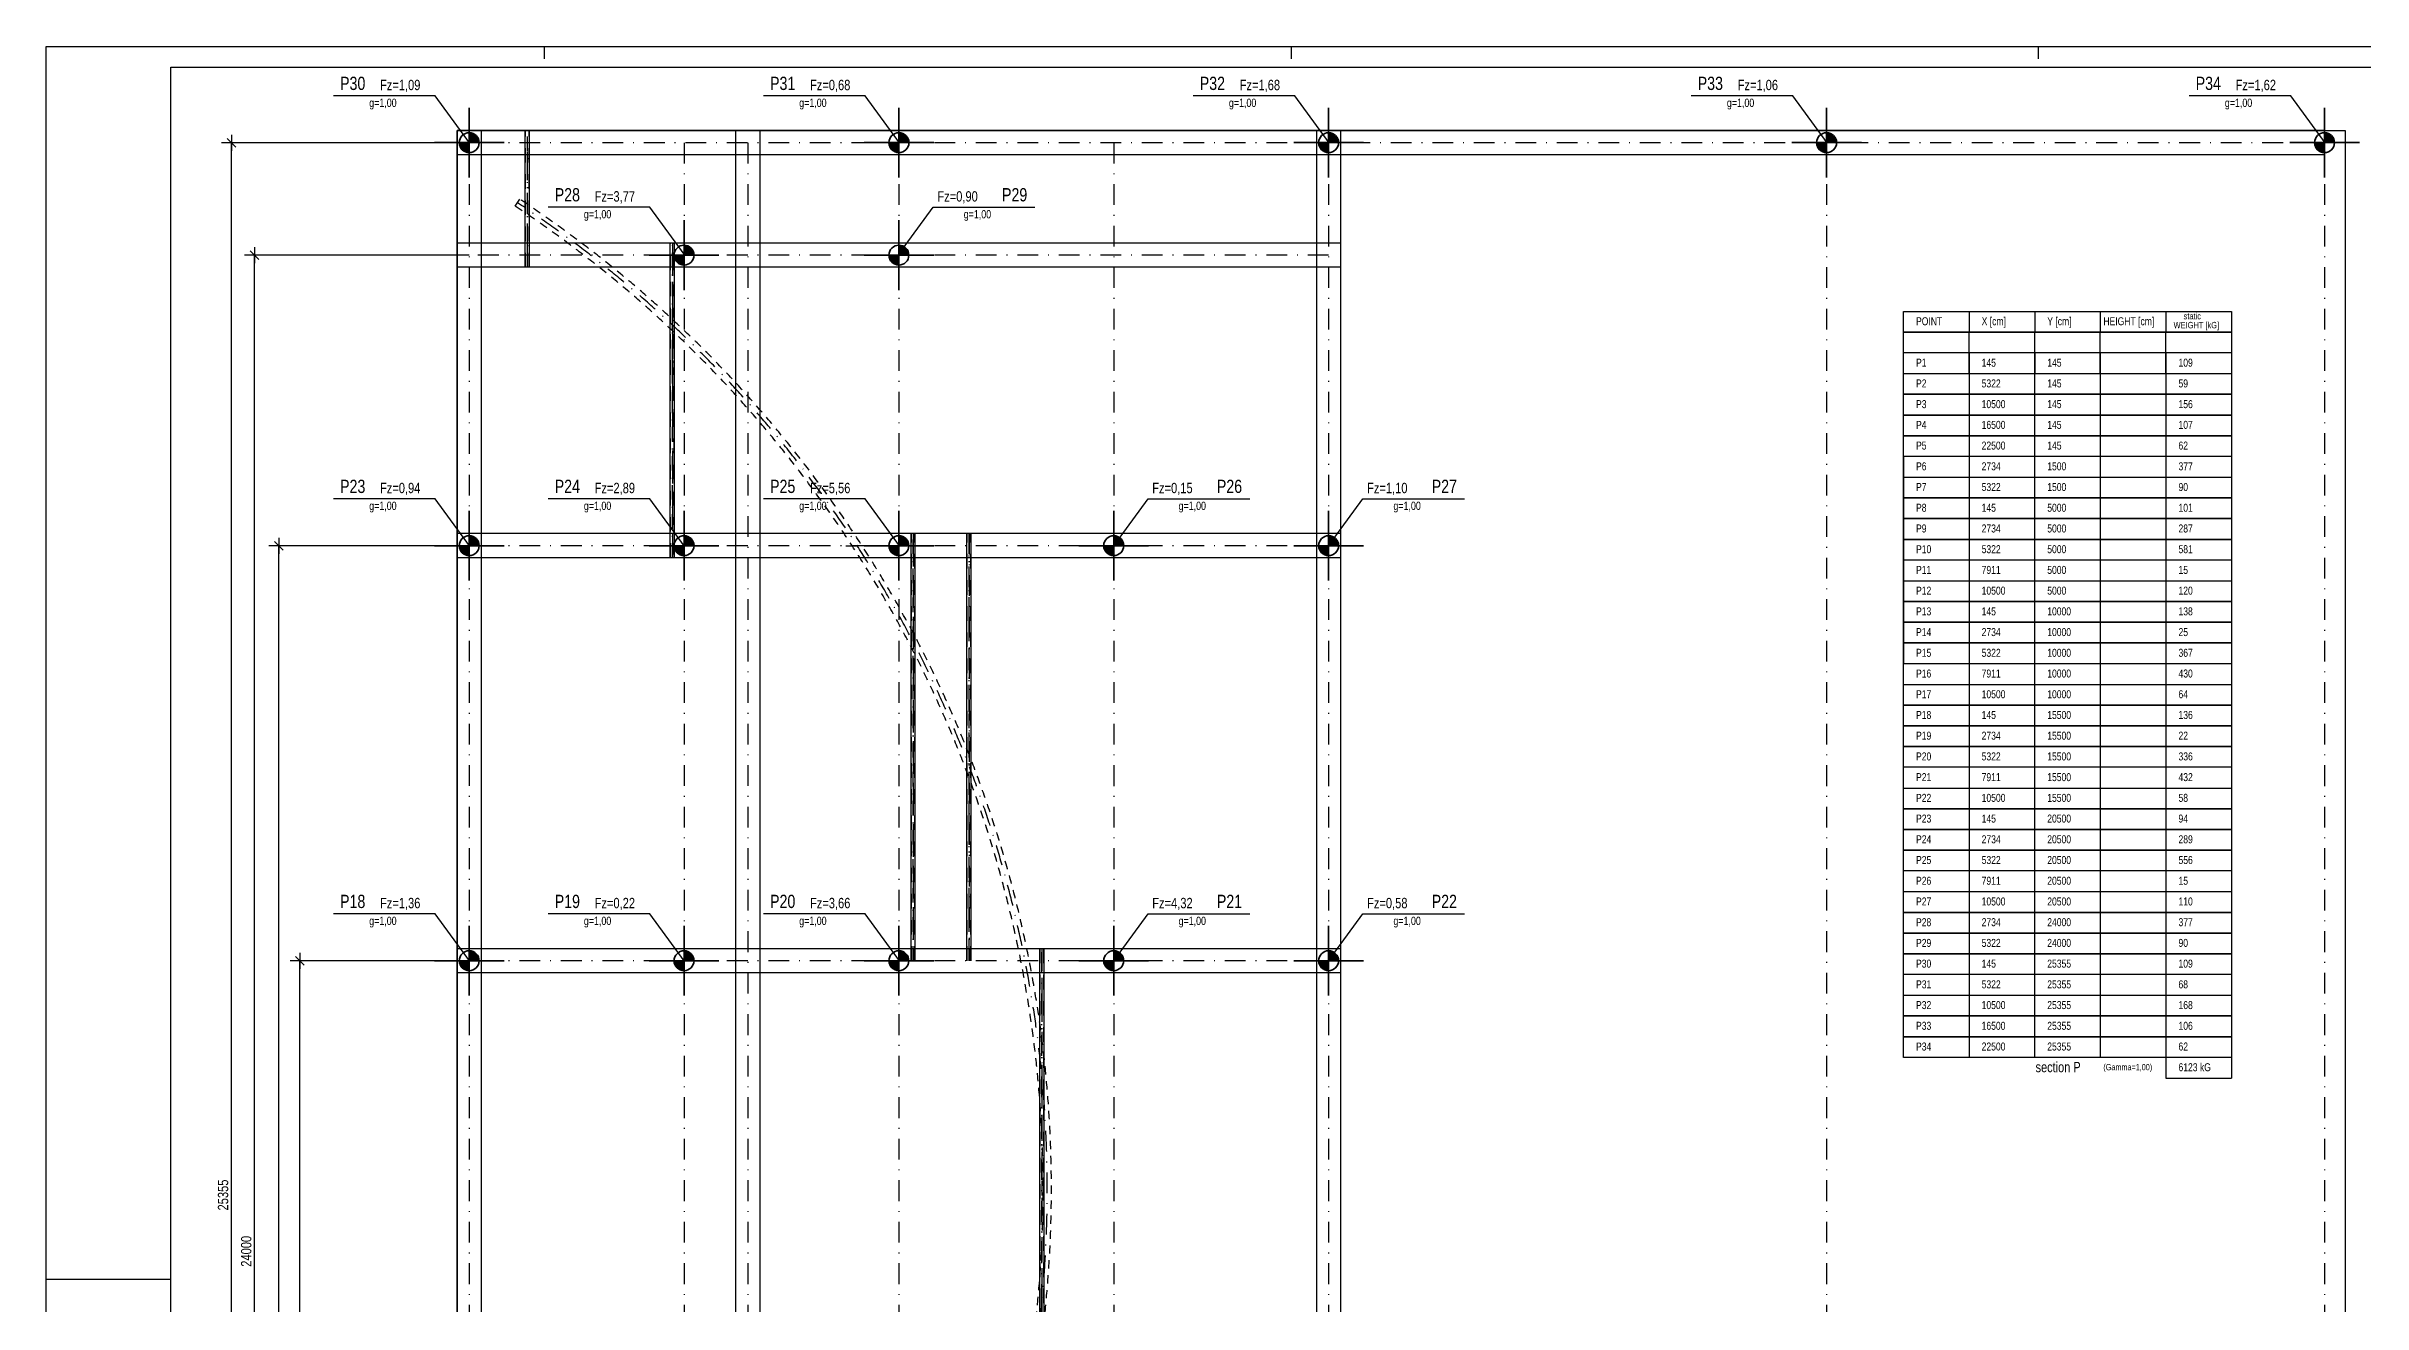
# Model space of a CAD drawing. Header units: millimetres. Extents: x -12741 to 29259, y -34211 to -4511.
# Drawn here: x -12741 to 15169, y -19658 to -4511 of the extents above; entities that cross this region are included whole.
import ezdxf

# ---------------------------------------------------------------- set-up
doc = ezdxf.new("R2010")
doc.units = ezdxf.units.MM
doc.header["$LTSCALE"] = 500
for name, pattern in [('DO', [1, 0.5, -0.24, 0.02, -0.24]), ('DP', [0.63, 0.35, -0.28]), ('MO', [0.7, 0.35, -0.17, 0.01, -0.17]), ('MP', [0.36, 0.2, -0.16])]:
    doc.linetypes.add(name, pattern=pattern)
for name, color, linetype in [('BS_lpd', 1, 'DP'), ('BS_lpm', 1, 'MP'), ('BS_ODN', 1, 'Continuous'), ('BS_osd', 1, 'DO'), ('BS_osm', 1, 'MO'), ('BS_pdz', 2, 'Continuous'), ('BS_prg', 3, 'Continuous'), ('BS_ram', 2, 'Continuous'), ('BS_txc', 1, 'Continuous'), ('BS_TXG', 3, 'Continuous'), ('BS_txs', 2, 'Continuous'), ('BS_wic', 1, 'Continuous'), ('BS_wig', 3, 'Continuous'), ('BS_wis', 2, 'Continuous')]:
    doc.layers.add(name, color=color, linetype=linetype)
doc.layers.add('LAYOUT IN LINE', color=7, linetype='Continuous', lineweight=35)
doc.styles.add('BIKTC', font='bikromsw.shx', dxfattribs={"width": 0.85})
doc.styles.add('BIKTG', font='bikromsw.shx', dxfattribs={"width": 0.85})
doc.styles.add('BIKTS', font='bikromsw.shx', dxfattribs={"width": 0.85})
doc.styles.add('BIKWYM', font='bikromsw.shx', dxfattribs={"width": 0.8})
doc.dimstyles.new('BS_KR_50_mm', dxfattribs={"dimscale": 5, "dimtxt": 25, "dimasz": 1.666667, "dimexe": 24, "dimexo": 0, "dimgap": 7.5, "dimtad": 1, "dimdec": 1, "dimrnd": 0.5, "dimzin": 9, "dimdsep": 46, "dimtxsty": 'BIKWYM', "dimblk": 'WYM-KR', "dimcen": 0, "dimdle": 20, "dimclrd": 256, "dimclre": 256, "dimclrt": 7, "dimadec": 0, "dimazin": 0, "dimtfac": 0.033333, "dimtdec": 1, "dimtmove": 0, "dimatfit": 3, "dimldrblk": 'WYM-KR', "dimfxl": 0, "dimtvp": 0.8, "dimtolj": 1, "dimarcsym": 0})
doc.dimstyles.new('BS_ST_50_cm', dxfattribs={"dimscale": 0.5, "dimtxt": 25, "dimasz": 1.666667, "dimexe": 24, "dimexo": 0, "dimgap": 0, "dimtad": 0, "dimdec": 1, "dimrnd": 0.5, "dimdsep": 46, "dimtxsty": 'BIKWYM', "dimblk": 'WYM-ST', "dimcen": 0, "dimdle": 20, "dimclrd": 256, "dimclre": 256, "dimclrt": 7, "dimadec": 0, "dimazin": 0, "dimtfac": 0.033333, "dimtdec": 1, "dimtix": 1, "dimtmove": 2, "dimatfit": 3, "dimldrblk": 'WYM-ST', "dimfxl": 0, "dimtvp": 0.8, "dimtolj": 1, "dimtzin": 0, "dimarcsym": 0})

# ---------------------------------------------------------------- blocks, each defined once
blk = doc.blocks.new('sdfsdfsfsdf')
at = {"layer": 'LAYOUT IN LINE'}
h = blk.add_hatch(color=7, dxfattribs=at)
h.dxf.hatch_style = 1
h.paths.add_polyline_path([(8644, -8907), (8644, -8757, -0.414214), (8794, -8907)])
h.paths.add_polyline_path([(8494, -8907), (8644, -8907), (8644, -9057, -0.414214)])
at = {"layer": 'LAYOUT IN LINE', "color": 7}
for p, q in [((8644, -9432), (8644, -8382)), ((9169, -8907), (8119, -8907))]:
    blk.add_line(p, q, dxfattribs=at)
blk.add_circle((8644, -8907), 150, dxfattribs=at)
blk = doc.blocks.new('WYM-KR')
at = {"linetype": 'ByBlock'}
blk.add_line((11.52, 0), (-11.52, 0), dxfattribs=at)
at = {"color": 7, "linetype": 'ByBlock'}
blk.add_line((6.24, 6.24), (-6.24, -6.24), dxfattribs=at)
blk = doc.blocks.new('*D42')
at = {"layer": 'BS_wic', "lineweight": -2}
for p, q in [((-8066, -15527), (-9805, -15527)), ((-9685, -31018), (-9685, -15535)), ((-7791, -31027), (-9805, -31027))]:
    blk.add_line(p, q, dxfattribs=at)
at = {"layer": 'Defpoints', "color": 0}
for p in [(-9685, -15527), (-8066, -15527), (-7791, -31027)]:
    blk.add_point(p, dxfattribs=at)
at = {"layer": 'BS_wic', "lineweight": -2, "xscale": 8.333333333333334, "yscale": 8.333333333333334, "zscale": 8.333333333333334}
for p, rotation in [((-9685, -15527), 90), ((-9685, -31027), 270)]:
    blk.add_blockref('WYM-KR', p, dxfattribs=dict(at, rotation=rotation))
at = {"layer": 'BS_wic', "color": 7, "insert": (-9785, -23277), "char_height": 125, "attachment_point": 5, "rotation": 90, "style": 'BIKWYM'}
blk.add_mtext('\\A1;15500', dxfattribs=at)
blk = doc.blocks.new('*D43')
at = {"layer": 'BS_wic', "lineweight": -2}
for p, q in [((-8066, -10527), (-10060, -10527)), ((-9940, -31018), (-9940, -10535)), ((-7791, -31027), (-10060, -31027))]:
    blk.add_line(p, q, dxfattribs=at)
at = {"layer": 'Defpoints', "color": 0}
for p in [(-9940, -10527), (-8066, -10527), (-7791, -31027)]:
    blk.add_point(p, dxfattribs=at)
at = {"layer": 'BS_wic', "lineweight": -2, "xscale": 8.333333333333334, "yscale": 8.333333333333334, "zscale": 8.333333333333334}
for p, rotation in [((-9940, -10527), 90), ((-9940, -31027), 270)]:
    blk.add_blockref('WYM-KR', p, dxfattribs=dict(at, rotation=rotation))
at = {"layer": 'BS_wic', "color": 7, "insert": (-10040, -20777), "char_height": 125, "attachment_point": 5, "rotation": 90, "style": 'BIKWYM'}
blk.add_mtext('\\A1;20500', dxfattribs=at)
blk = doc.blocks.new('*D44')
at = {"layer": 'BS_wic', "lineweight": -2}
for p, q in [((-7646, -7027), (-10352, -7027)), ((-10232, -31018), (-10232, -7035)), ((-7791, -31027), (-10352, -31027))]:
    blk.add_line(p, q, dxfattribs=at)
at = {"layer": 'Defpoints', "color": 0}
for p in [(-10232, -7027), (-7646, -7027), (-7791, -31027)]:
    blk.add_point(p, dxfattribs=at)
at = {"layer": 'BS_wic', "lineweight": -2, "xscale": 8.333333333333334, "yscale": 8.333333333333334, "zscale": 8.333333333333334}
for p, rotation in [((-10232, -7027), 90), ((-10232, -31027), 270)]:
    blk.add_blockref('WYM-KR', p, dxfattribs=dict(at, rotation=rotation))
at = {"layer": 'BS_wic', "color": 7, "insert": (-10332, -19027), "char_height": 125, "attachment_point": 5, "rotation": 90, "style": 'BIKWYM'}
blk.add_mtext('\\A1;24000', dxfattribs=at)
blk = doc.blocks.new('*D45')
at = {"layer": 'BS_wic', "lineweight": -2}
for p, q in [((-8065, -5672), (-10631, -5672)), ((-10511, -31018), (-10511, -5680)), ((-7791, -31027), (-10631, -31027))]:
    blk.add_line(p, q, dxfattribs=at)
at = {"layer": 'Defpoints', "color": 0}
for p in [(-10511, -5672), (-8065, -5672), (-7791, -31027)]:
    blk.add_point(p, dxfattribs=at)
at = {"layer": 'BS_wic', "lineweight": -2, "xscale": 8.333333333333334, "yscale": 8.333333333333334, "zscale": 8.333333333333334}
for p, rotation in [((-10511, -5672), 90), ((-10511, -31027), 270)]:
    blk.add_blockref('WYM-KR', p, dxfattribs=dict(at, rotation=rotation))
at = {"layer": 'BS_wic', "color": 7, "insert": (-10611, -18349), "char_height": 125, "attachment_point": 5, "rotation": 90, "style": 'BIKWYM'}
blk.add_mtext('\\A1;25355', dxfattribs=at)
blk = doc.blocks.new('WYM-ST')
blk.add_hatch(color=256).paths.add_polyline_path([(-13, -3), (0, 0), (-13, 3)])
blk.add_lwpolyline([(0, 0), (-13, 3), (-13, -3), (0, 0)])

msp = doc.modelspace()

# ---------------------------------------------------------------- linework, layer by layer
at = {"layer": 'BS_lpd'}
for p, q in [((-6966.89, -7171.64), (-6966.89, -5526.69)), ((-6923.89, -7171.64), (-6923.89, -5526.69)), ((-5218.4, -10671.64), (-5218.4, -6881.64)), ((-5175.4, -10671.64), (-5175.4, -6881.64)), ((-2318.2, -15526.64), (-2318.2, -10381.64)), ((-2275.2, -15526.64), (-2275.2, -10381.64)), ((-1645.05, -15526.64), (-1645.05, -10381.64)), ((-1602.05, -15526.64), (-1602.05, -10381.64)), ((-768.94, -15381.73), (-768.94, -21171.73)), ((-725.94, -15381.73), (-725.94, -21171.73))]:
    msp.add_line(p, q, dxfattribs=at)
at = {"layer": 'BS_lpm', "color": 4}
msp.add_line((-7090.5, -6437.08), (-7035.29, -6353.7), dxfattribs=at)
for radius in [14300, 14200]:
    msp.add_arc((-14930.32, -18276.73), radius, 303.511203, 56.488797, dxfattribs=at)
at = {"layer": 'BS_osd'}
for p, q in [((14709.4, -5671.72), (-7645.59, -5671.56)), ((-7645.59, -5671.56), (-7645.59, -30881.73)), ((-5056.84, -5671.58), (-5056.84, -31026.73)), ((-4290.59, -5671.58), (-4290.59, -30881.73)), ((-2468.09, -5671.6), (-2468.09, -31026.73)), ((120.66, -5671.62), (120.66, -31026.73)), ((2709.41, -5671.63), (2709.41, -30881.73)), ((8709.41, -5671.63), (8709.41, -30881.73)), ((14709.41, -5671.63), (14709.41, -30881.73)), ((2709.41, -7026.72), (-7645.59, -7026.72)), ((2709.41, -10526.72), (-7645.59, -10526.72)), ((-3107.35, -10526.72), (-2961.85, -10526.72)), ((2709.41, -15526.73), (-7645.59, -15526.73))]:
    msp.add_line(p, q, dxfattribs=at)
at = {"layer": 'BS_osd', "color": 4}
for p, q in [((-6945.39, -7026.63), (-6945.39, -5671.63)), ((-6945.39, -7026.72), (-6945.39, -5671.72)), ((-5196.9, -6881.64), (-5196.9, -10671.64)), ((-5196.9, -7026.72), (-5196.9, -10526.72)), ((-5196.9, -8928.51), (-5196.9, -7573.51)), ((-2296.7, -10381.64), (-2296.7, -15526.64)), ((-2296.7, -10526.63), (-2296.7, -15526.64)), ((-2296.7, -10526.72), (-2296.7, -15526.73)), ((-1623.55, -15526.64), (-1623.55, -10381.64)), ((-1623.55, -10381.64), (-1623.55, -15526.64)), ((-1623.55, -15526.73), (-1623.55, -10526.72)), ((-747.44, -15381.73), (-747.44, -21171.73)), ((-747.44, -21171.73), (-747.44, -15381.73)), ((-747.44, -21171.73), (-747.44, -15526.73))]:
    msp.add_line(p, q, dxfattribs=at)
msp.add_arc((-14930.32, -18276.73), 14250, 303.511203, 56.488797, dxfattribs=at)
at = {"layer": 'BS_osm'}
for p, q in [((-6945.39, -7171.64), (-6945.39, -5526.69)), ((-5196.9, -10671.64), (-5196.9, -6881.64)), ((-2296.7, -15526.64), (-2296.7, -10381.64)), ((-1623.55, -15526.64), (-1623.55, -10381.64)), ((-747.44, -15381.73), (-747.44, -21171.73))]:
    msp.add_line(p, q, dxfattribs=at)
at = {"layer": 'BS_pdz', "color": 1}
for p, q in [((-6741.17, -4510.88), (-6741.17, -4660.88)), ((2258.83, -4510.88), (2258.83, -4660.88)), ((11258.83, -4510.88), (11258.83, -4660.88)), ((-12741.17, -19360.88), (-11241.17, -19360.88))]:
    msp.add_line(p, q, dxfattribs=at)
at = {"layer": 'BS_prg'}
for p, q in [((-6970.89, -7171.64), (-6970.89, -5526.69)), ((-6919.89, -7171.64), (-6919.89, -5526.69)), ((-5222.4, -10671.64), (-5222.4, -6881.64)), ((-5171.4, -10671.64), (-5171.4, -6881.64)), ((-2322.2, -15526.64), (-2322.2, -10381.64)), ((-2271.2, -15526.64), (-2271.2, -10381.64)), ((-1649.05, -15526.64), (-1649.05, -10381.64)), ((-1598.05, -15526.64), (-1598.05, -10381.64)), ((-772.94, -15381.73), (-772.94, -21171.73)), ((-721.94, -15381.73), (-721.94, -21171.73))]:
    msp.add_line(p, q, dxfattribs=at)
at = {"layer": 'BS_ram', "color": 1}
msp.add_lwpolyline([(-12741.17, -34210.88), (-12741.17, -4510.88), (29258.83, -4510.88), (29258.83, -34210.88)], close=True, dxfattribs=at)
at = {"layer": 'BS_ram'}
msp.add_lwpolyline([(-11241.17, -33960.88), (-11241.17, -4760.88), (29008.83, -4760.88), (29008.83, -33960.88)], close=True, dxfattribs=at)
at = {"layer": 'BS_TXG'}
msp.add_lwpolyline([(14959.41, -31026.68), (-7790.59, -31026.68), (-7790.59, -5526.68), (14959.41, -5526.68)], close=True, dxfattribs=at)
at = {"layer": 'BS_wic'}
for p, q in [((9635.9, -16691.44), (9635.9, -7704.59)), ((10426.53, -7704.59), (10426.53, -7954.22)), ((11217.16, -7704.59), (11217.16, -7954.22)), ((12007.79, -7704.59), (12007.79, -7954.22)), ((12798.41, -7704.59), (12798.41, -7954.22)), ((13589.04, -7704.59), (13589.04, -7954.22)), ((13589.04, -7704.59), (13589.04, -7954.22)), ((9635.9, -8453.49), (9635.9, -7954.22)), ((10426.53, -8453.49), (10426.53, -7954.22)), ((11217.16, -16691.44), (11217.16, -7954.22)), ((12007.79, -8453.49), (12007.79, -7954.22)), ((12798.41, -8453.49), (12798.41, -7954.22)), ((10426.53, -8203.86), (10426.53, -8453.49)), ((11217.16, -8203.86), (11217.16, -8453.49)), ((12007.79, -8203.86), (12007.79, -8453.49)), ((12798.41, -8203.86), (12798.41, -8453.49)), ((13589.04, -8203.86), (13589.04, -8453.49)), ((13589.04, -8203.86), (13589.04, -8453.49)), ((10426.53, -8453.49), (10426.53, -8703.13)), ((12007.79, -8453.49), (12007.79, -8703.13)), ((12798.41, -8453.49), (12798.41, -8703.13)), ((13589.04, -8453.49), (13589.04, -8703.13)), ((13589.04, -8453.49), (13589.04, -8703.13)), ((10426.53, -8703.13), (10426.53, -8952.76)), ((12007.79, -8703.13), (12007.79, -8952.76)), ((12798.41, -8703.13), (12798.41, -8952.76)), ((13589.04, -8703.13), (13589.04, -8952.76)), ((13589.04, -8703.13), (13589.04, -8952.76)), ((10426.53, -8952.76), (10426.53, -9202.4)), ((10426.53, -9202.4), (10426.53, -9452.03)), ((12007.79, -8952.76), (12007.79, -9202.4)), ((12007.79, -9202.4), (12007.79, -9452.03)), ((12798.41, -8952.76), (12798.41, -9202.4)), ((12798.41, -9202.4), (12798.41, -9452.03)), ((13589.04, -8952.76), (13589.04, -9202.4)), ((13589.04, -8952.76), (13589.04, -9202.4)), ((13589.04, -9202.4), (13589.04, -9452.03)), ((13589.04, -9202.4), (13589.04, -9452.03)), ((13589.04, -9202.4), (13589.04, -9452.03)), ((13589.04, -9202.4), (13589.04, -9452.03)), ((13589.04, -9202.4), (13589.04, -9452.03)), ((13589.04, -9202.4), (13589.04, -9452.03)), ((13589.04, -9202.4), (13589.04, -9452.03)), ((13589.04, -9202.4), (13589.04, -9452.03)), ((9635.9, -9452.03), (9635.9, -11948.38)), ((10426.53, -9452.03), (10426.53, -9701.67)), ((12007.79, -9452.03), (12007.79, -9701.67)), ((12798.41, -9452.03), (12798.41, -9701.67)), ((13589.04, -9452.03), (13589.04, -9701.67)), ((13589.04, -9452.03), (13589.04, -9701.67)), ((10426.53, -9701.67), (10426.53, -9951.3)), ((12007.79, -9701.67), (12007.79, -9951.3)), ((12798.41, -9701.67), (12798.41, -9951.3)), ((13589.04, -9701.67), (13589.04, -9951.3)), ((13589.04, -9701.67), (13589.04, -9951.3)), ((10426.53, -9951.3), (10426.53, -10200.94)), ((12007.79, -9951.3), (12007.79, -10200.94)), ((12798.41, -9951.3), (12798.41, -10200.94)), ((13589.04, -9951.3), (13589.04, -10200.94)), ((13589.04, -9951.3), (13589.04, -10200.94)), ((10426.53, -10200.94), (10426.53, -10450.57)), ((12007.79, -10200.94), (12007.79, -10450.57)), ((12798.41, -10200.94), (12798.41, -10450.57)), ((13589.04, -10200.94), (13589.04, -10450.57)), ((13589.04, -10200.94), (13589.04, -10450.57)), ((10426.53, -10450.57), (10426.53, -10700.2)), ((12007.79, -10450.57), (12007.79, -10700.2)), ((12798.41, -10450.57), (12798.41, -10700.2)), ((13589.04, -10450.57), (13589.04, -10700.2)), ((13589.04, -10450.57), (13589.04, -10700.2)), ((13589.04, -10450.57), (13589.04, -10700.2)), ((13589.04, -10450.57), (13589.04, -10700.2)), ((13589.04, -10450.57), (13589.04, -10700.2)), ((13589.04, -10450.57), (13589.04, -10700.2)), ((13589.04, -10450.57), (13589.04, -10700.2)), ((13589.04, -10450.57), (13589.04, -10700.2)), ((10426.53, -10700.2), (10426.53, -10949.84)), ((12007.79, -10700.2), (12007.79, -10949.84)), ((12798.41, -10700.2), (12798.41, -10949.84)), ((13589.04, -10700.2), (13589.04, -10949.84)), ((13589.04, -10700.2), (13589.04, -10949.84)), ((10426.53, -10949.84), (10426.53, -11199.47)), ((12007.79, -10949.84), (12007.79, -11199.47)), ((12798.41, -10949.84), (12798.41, -11199.47)), ((13589.04, -10949.84), (13589.04, -11199.47)), ((13589.04, -10949.84), (13589.04, -11199.47)), ((10426.53, -11199.47), (10426.53, -11449.11)), ((12007.79, -11199.47), (12007.79, -11449.11)), ((12798.41, -11199.47), (12798.41, -11449.11)), ((13589.04, -11199.47), (13589.04, -11449.11)), ((13589.04, -11199.47), (13589.04, -11449.11)), ((10426.53, -11449.11), (10426.53, -11698.74)), ((10426.53, -11698.74), (10426.53, -11948.38)), ((12007.79, -11449.11), (12007.79, -11698.74)), ((12007.79, -11698.74), (12007.79, -11948.38)), ((12798.41, -11449.11), (12798.41, -11698.74)), ((12798.41, -11698.74), (12798.41, -11948.38)), ((13589.04, -11449.11), (13589.04, -11698.74)), ((13589.04, -11449.11), (13589.04, -11698.74)), ((13589.04, -11698.74), (13589.04, -11948.38)), ((13589.04, -11698.74), (13589.04, -11948.38)), ((13589.04, -11698.74), (13589.04, -11948.38)), ((13589.04, -11698.74), (13589.04, -11948.38)), ((13589.04, -11698.74), (13589.04, -11948.38)), ((13589.04, -11698.74), (13589.04, -11948.38)), ((13589.04, -11698.74), (13589.04, -11948.38)), ((13589.04, -11698.74), (13589.04, -11948.38)), ((10426.53, -11948.38), (10426.53, -12198.01)), ((12007.79, -11948.38), (12007.79, -12198.01)), ((12798.41, -11948.38), (12798.41, -12198.01)), ((13589.04, -11948.38), (13589.04, -12198.01)), ((13589.04, -11948.38), (13589.04, -12198.01)), ((10426.53, -12198.01), (10426.53, -12447.65)), ((12007.79, -12198.01), (12007.79, -12447.65)), ((12798.41, -12198.01), (12798.41, -12447.65)), ((13589.04, -12198.01), (13589.04, -12447.65)), ((13589.04, -12198.01), (13589.04, -12447.65)), ((10426.53, -12447.65), (10426.53, -12697.28)), ((12007.79, -12447.65), (12007.79, -12697.28)), ((12798.41, -12447.65), (12798.41, -12697.28)), ((13589.04, -12447.65), (13589.04, -12697.28)), ((13589.04, -12447.65), (13589.04, -12697.28)), ((10426.53, -12697.28), (10426.53, -12946.92)), ((12007.79, -12697.28), (12007.79, -12946.92)), ((12798.41, -12697.28), (12798.41, -12946.92)), ((13589.04, -12697.28), (13589.04, -12946.92)), ((13589.04, -12697.28), (13589.04, -12946.92)), ((10426.53, -12946.92), (10426.53, -13196.55)), ((12007.79, -12946.92), (12007.79, -13196.55)), ((12798.41, -12946.92), (12798.41, -13196.55)), ((13589.04, -12946.92), (13589.04, -13196.55)), ((13589.04, -12946.92), (13589.04, -13196.55)), ((13589.04, -12946.92), (13589.04, -13196.55)), ((13589.04, -12946.92), (13589.04, -13196.55)), ((13589.04, -12946.92), (13589.04, -13196.55)), ((13589.04, -12946.92), (13589.04, -13196.55)), ((13589.04, -12946.92), (13589.04, -13196.55)), ((13589.04, -12946.92), (13589.04, -13196.55)), ((10426.53, -13196.55), (10426.53, -13446.19)), ((12007.79, -13196.55), (12007.79, -13446.19)), ((12798.41, -13196.55), (12798.41, -13446.19)), ((13589.04, -13196.55), (13589.04, -13446.19)), ((13589.04, -13196.55), (13589.04, -13446.19)), ((10426.53, -13446.19), (10426.53, -13695.82)), ((12007.79, -13446.19), (12007.79, -13695.82)), ((12798.41, -13446.19), (12798.41, -13695.82)), ((13589.04, -13446.19), (13589.04, -13695.82)), ((13589.04, -13446.19), (13589.04, -13695.82)), ((10426.53, -13695.82), (10426.53, -13945.46)), ((10426.53, -13945.46), (10426.53, -14195.09)), ((12007.79, -13695.82), (12007.79, -13945.46)), ((12007.79, -13945.46), (12007.79, -14195.09)), ((12798.41, -13695.82), (12798.41, -13945.46)), ((12798.41, -13945.46), (12798.41, -14195.09)), ((13589.04, -13695.82), (13589.04, -13945.46)), ((13589.04, -13695.82), (13589.04, -13945.46)), ((13589.04, -13945.46), (13589.04, -14195.09)), ((13589.04, -13945.46), (13589.04, -14195.09)), ((10426.53, -14195.09), (10426.53, -14444.72)), ((12007.79, -14195.09), (12007.79, -14444.72)), ((12798.41, -14195.09), (12798.41, -14444.72)), ((13589.04, -14195.09), (13589.04, -14444.72)), ((13589.04, -14195.09), (13589.04, -14444.72)), ((13589.04, -14195.09), (13589.04, -14444.72)), ((13589.04, -14195.09), (13589.04, -14444.72)), ((13589.04, -14195.09), (13589.04, -14444.72)), ((13589.04, -14195.09), (13589.04, -14444.72)), ((13589.04, -14195.09), (13589.04, -14444.72)), ((13589.04, -14195.09), (13589.04, -14444.72)), ((10426.53, -14444.72), (10426.53, -14694.36)), ((12007.79, -14444.72), (12007.79, -14694.36)), ((12798.41, -14444.72), (12798.41, -14694.36)), ((13589.04, -14444.72), (13589.04, -14694.36)), ((13589.04, -14444.72), (13589.04, -14694.36)), ((10426.53, -14694.36), (10426.53, -14943.99)), ((12007.79, -14694.36), (12007.79, -14943.99)), ((12798.41, -14694.36), (12798.41, -14943.99)), ((13589.04, -14694.36), (13589.04, -14943.99)), ((13589.04, -14694.36), (13589.04, -14943.99)), ((10426.53, -14943.99), (10426.53, -15193.63)), ((12007.79, -14943.99), (12007.79, -15193.63)), ((12798.41, -14943.99), (12798.41, -15193.63)), ((13589.04, -14943.99), (13589.04, -15193.63)), ((13589.04, -14943.99), (13589.04, -15193.63)), ((10426.53, -15193.63), (10426.53, -15443.26)), ((12007.79, -15193.63), (12007.79, -15443.26)), ((12798.41, -15193.63), (12798.41, -15443.26)), ((13589.04, -15193.63), (13589.04, -15443.26)), ((13589.04, -15193.63), (13589.04, -15443.26)), ((10426.53, -15443.26), (10426.53, -15692.9)), ((12007.79, -15443.26), (12007.79, -15692.9)), ((12798.41, -15443.26), (12798.41, -15692.9)), ((13589.04, -15443.26), (13589.04, -15692.9)), ((13589.04, -15443.26), (13589.04, -15692.9)), ((13589.04, -15443.26), (13589.04, -15692.9)), ((13589.04, -15443.26), (13589.04, -15692.9)), ((13589.04, -15443.26), (13589.04, -15692.9)), ((13589.04, -15443.26), (13589.04, -15692.9)), ((13589.04, -15443.26), (13589.04, -15692.9)), ((13589.04, -15443.26), (13589.04, -15692.9)), ((10426.53, -15692.9), (10426.53, -15942.53)), ((12007.79, -15692.9), (12007.79, -15942.53)), ((12798.41, -15692.9), (12798.41, -15942.53)), ((13589.04, -15692.9), (13589.04, -15942.53)), ((13589.04, -15692.9), (13589.04, -15942.53)), ((10426.53, -15942.53), (10426.53, -16192.17)), ((12007.79, -15942.53), (12007.79, -16192.17)), ((12798.41, -15942.53), (12798.41, -16192.17)), ((13589.04, -15942.53), (13589.04, -16192.17)), ((13589.04, -15942.53), (13589.04, -16192.17)), ((10426.53, -16192.17), (10426.53, -16441.8)), ((10426.53, -16441.8), (10426.53, -16691.44)), ((10426.53, -16441.8), (10426.53, -16691.44)), ((12007.79, -16192.17), (12007.79, -16441.8)), ((12007.79, -16441.8), (12007.79, -16691.44)), ((12007.79, -16441.8), (12007.79, -16691.44)), ((12798.41, -16192.17), (12798.41, -16441.8)), ((12798.41, -16441.8), (12798.41, -16691.44)), ((12798.41, -16441.8), (12798.41, -16691.44)), ((13589.04, -16192.17), (13589.04, -16441.8)), ((13589.04, -16192.17), (13589.04, -16441.8)), ((13589.04, -16441.8), (13589.04, -16691.44)), ((13589.04, -16441.8), (13589.04, -16691.44)), ((13589.04, -16441.8), (13589.04, -16691.44)), ((13589.04, -16441.8), (13589.04, -16691.44)), ((13589.04, -16441.8), (13589.04, -16691.44)), ((13589.04, -16441.8), (13589.04, -16691.44)), ((13589.04, -16441.8), (13589.04, -16691.44)), ((13589.04, -16441.8), (13589.04, -16691.44)), ((13589.04, -16441.8), (13589.04, -16691.44)), ((13589.04, -16441.8), (13589.04, -16691.44)), ((12798.41, -16691.44), (12798.41, -16941.07)), ((13589.04, -16691.44), (13589.04, -16941.07)), ((13589.04, -16691.44), (13589.04, -16941.07)), ((13589.04, -16691.44), (13589.04, -16941.07)), ((13589.04, -16691.44), (13589.04, -16941.07)), ((13589.04, -16691.44), (13589.04, -16941.07)), ((13589.04, -16691.44), (13589.04, -16941.07)), ((13589.04, -16691.44), (13589.04, -16941.07)), ((12798.41, -16941.07), (13589.04, -16941.07))]:
    msp.add_line(p, q, dxfattribs=at)
for points in [[(9635.9, -7704.59), (13589.04, -7704.59), (13589.04, -7954.22), (9635.9, -7954.22)], [(9635.9, -7954.22), (13589.04, -7954.22), (13589.04, -8203.86), (9635.9, -8203.86)], [(9635.9, -8453.49), (13589.04, -8453.49), (13589.04, -8703.13), (9635.9, -8703.13)], [(9635.9, -8703.13), (13589.04, -8703.13), (13589.04, -8952.76), (9635.9, -8952.76)], [(9635.9, -8952.76), (13589.04, -8952.76), (13589.04, -9202.4), (9635.9, -9202.4)], [(9635.9, -9202.4), (13589.04, -9202.4), (13589.04, -9452.03), (9635.9, -9452.03)], [(9635.9, -9701.67), (13589.04, -9701.67), (13589.04, -9951.3), (9635.9, -9951.3)], [(9635.9, -9951.3), (13589.04, -9951.3), (13589.04, -10200.94), (9635.9, -10200.94)], [(9635.9, -10200.94), (13589.04, -10200.94), (13589.04, -10450.57), (9635.9, -10450.57)], [(9635.9, -10450.57), (13589.04, -10450.57), (13589.04, -10700.2), (9635.9, -10700.2)], [(9635.9, -10949.84), (13589.04, -10949.84), (13589.04, -11199.47), (9635.9, -11199.47)], [(9635.9, -11199.47), (13589.04, -11199.47), (13589.04, -11449.11), (9635.9, -11449.11)], [(9635.9, -11449.11), (13589.04, -11449.11), (13589.04, -11698.74), (9635.9, -11698.74)], [(9635.9, -11698.74), (13589.04, -11698.74), (13589.04, -11948.38), (9635.9, -11948.38)], [(9635.9, -12198.01), (13589.04, -12198.01), (13589.04, -12447.65), (9635.9, -12447.65)], [(9635.9, -12447.65), (13589.04, -12447.65), (13589.04, -12697.28), (9635.9, -12697.28)], [(9635.9, -12697.28), (13589.04, -12697.28), (13589.04, -12946.92), (9635.9, -12946.92)], [(9635.9, -12946.92), (13589.04, -12946.92), (13589.04, -13196.55), (9635.9, -13196.55)], [(9635.9, -13446.19), (13589.04, -13446.19), (13589.04, -13695.82), (9635.9, -13695.82)], [(9635.9, -13695.82), (13589.04, -13695.82), (13589.04, -13945.46), (9635.9, -13945.46)], [(9635.9, -13945.46), (13589.04, -13945.46), (13589.04, -14195.09), (9635.9, -14195.09)], [(9635.9, -14195.09), (13589.04, -14195.09), (13589.04, -14444.72), (9635.9, -14444.72)], [(9635.9, -14694.36), (13589.04, -14694.36), (13589.04, -14943.99), (9635.9, -14943.99)], [(9635.9, -14943.99), (13589.04, -14943.99), (13589.04, -15193.63), (9635.9, -15193.63)], [(9635.9, -15193.63), (13589.04, -15193.63), (13589.04, -15443.26), (9635.9, -15443.26)], [(9635.9, -15443.26), (13589.04, -15443.26), (13589.04, -15692.9), (9635.9, -15692.9)], [(9635.9, -15942.53), (13589.04, -15942.53), (13589.04, -16192.17), (9635.9, -16192.17)], [(9635.9, -16192.17), (13589.04, -16192.17), (13589.04, -16441.8), (9635.9, -16441.8)], [(9635.9, -16441.8), (13589.04, -16441.8), (13589.04, -16691.44), (9635.9, -16691.44)], [(9635.9, -16441.8), (13589.04, -16441.8), (13589.04, -16691.44), (9635.9, -16691.44)]]:
    msp.add_lwpolyline(points, close=True, dxfattribs=at)
at = {"layer": 'BS_wis'}
for p, q in [((-7790.59, -5526.62), (-7790.59, -31026.73)), ((14709.4, -5526.62), (-7790.59, -5526.62)), ((-4435.59, -5526.62), (-4435.59, -31026.73)), ((-4145.59, -5526.62), (-4145.59, -31026.73)), ((2564.41, -5526.62), (2564.41, -31026.73)), ((2854.41, -5526.62), (2854.41, -31026.73)), ((14709.4, -5526.72), (14709.4, -5816.72)), ((14709.4, -5816.62), (-7645.59, -5816.62)), ((-7500.59, -5671.56), (-7500.59, -30881.73)), ((2854.41, -6881.72), (-7790.59, -6881.72)), ((2854.41, -7171.72), (-7790.59, -7171.72)), ((2854.41, -10381.72), (-7790.59, -10381.72)), ((2854.41, -10671.72), (-7790.59, -10671.72)), ((2854.41, -15381.73), (-7790.59, -15381.73)), ((2854.41, -15671.73), (-7790.59, -15671.73))]:
    msp.add_line(p, q, dxfattribs=at)
msp.add_lwpolyline([(-7500.59, -5816.62), (-7790.59, -5816.62), (-7790.59, -5526.62), (-7500.59, -5526.62)], close=True, dxfattribs=at)

# ---------------------------------------------------------------- block references
at = {"layer": 'BS_wic', "xscale": 0.8, "yscale": 0.8, "zscale": 0.8}
for p in [(-14560.78, 1454.31), (-9383.28, 1454.31), (-4205.79, 1454.31), (1794.21, 1454.31), (7794.21, 1454.31), (-11972.22, 99.25), (-9383.47, 99.25), (-14560.97, -3400.75), (-11972.22, -3400.75), (-9383.47, -3400.75), (-6794.72, -3400.75), (-4205.97, -3400.75), (-14560.97, -8400.76), (-11972.22, -8400.76), (-9383.47, -8400.76), (-6794.72, -8400.76), (-4205.97, -8400.76)]:
    msp.add_blockref('sdfsdfsfsdf', p, dxfattribs=at)

# ---------------------------------------------------------------- texts
at = {"layer": 'BS_txc', "style": 'BIKTC', "width": 0.8}
for s, height, p in [('g=1,00', 100, (-8850.53, -5241.07)), ('g=1,00', 100, (-3669.53, -5241.07)), ('g=1,00', 100, (1507.97, -5241.07)), ('g=1,00', 100, (7507.97, -5241.07)), ('g=1,00', 100, (13507.97, -5241.07)), ('g=1,00', 100, (-6264.39, -6583.07)), ('g=1,00', 100, (-8850.57, -10096.17)), ('g=1,00', 100, (-6264.39, -10096.17)), ('g=1,00', 100, (-3669.56, -10096.17)), ('g=1,00', 100, (-8850.57, -15096.18)), ('g=1,00', 100, (-6264.39, -15096.18)), ('g=1,00', 100, (-3669.56, -15096.18)), ('(Gamma=1,00)', 75, (12044.23, -16845.69))]:
    msp.add_text(s, height=height, dxfattribs=at).set_placement(p)
for p in [(-1687.21, -6583.07), (901.54, -10096.17), (3490.29, -10096.17), (901.54, -15096.18), (3490.29, -15096.18)]:
    msp.add_text('g=1,00', height=100, rotation=360, dxfattribs=at).set_placement(p)
at = {"layer": 'BS_TXG', "style": 'BIKTG', "width": 0.8}
for s, height, p in [('P30', 160, (-9201.83, -5036.71)), ('P31', 160, (-4020.83, -5036.71)), ('P32', 160, (1156.67, -5036.71)), ('P33', 160, (7156.67, -5036.71)), ('P34', 160, (13156.67, -5036.71)), ('P28', 160, (-6615.69, -6378.7)), ('P23', 160, (-9201.87, -9891.8)), ('P24', 160, (-6615.69, -9891.8)), ('P25', 160, (-4020.86, -9891.8)), ('P18', 160, (-9201.87, -14891.81)), ('P19', 160, (-6615.69, -14891.81)), ('P20', 160, (-4020.86, -14891.81)), ('section P', 123.429, (11227.53, -16869.5))]:
    msp.add_text(s, height=height, dxfattribs=at).set_placement(p)
for s, p in [('P29', (-1226.2, -6378.7)), ('P26', (1362.55, -9891.8)), ('P27', (3951.3, -9891.8)), ('P21', (1362.55, -14891.81)), ('P22', (3951.3, -14891.81))]:
    msp.add_text(s, height=160, rotation=360, dxfattribs=at).set_placement(p)
at = {"layer": 'BS_txs', "style": 'BIKTS', "width": 0.8}
for s, height, p in [('POINT', 96.429, (9787.29, -7871.01)), ('X [cm]', 96.429, (10577.92, -7871.01)), ('Y [cm]', 96.429, (11368.54, -7871.01)), ('HEIGHT [cm]', 96.4286, (12044.6, -7871.01)), ('static', 77.143, (13011.01, -7799.5)), ('WEIGHT [kG]', 77.1429, (12890.68, -7907.58)), ('P1', 96.429, (9787.29, -8370.28)), ('145', 96.429, (10577.92, -8370.28)), ('145', 96.429, (11368.54, -8370.28)), ('109', 96.429, (12949.8, -8370.28)), ('P2', 96.429, (9787.29, -8619.92)), ('5322', 96.429, (10577.92, -8619.92)), ('145', 96.429, (11368.54, -8619.92)), ('59', 96.429, (12949.8, -8619.92)), ('P3', 96.429, (9787.29, -8869.55)), ('10500', 96.429, (10577.92, -8869.55)), ('145', 96.429, (11368.54, -8869.55)), ('156', 96.429, (12949.8, -8869.55)), ('P4', 96.429, (9787.29, -9119.19)), ('16500', 96.429, (10577.92, -9119.19)), ('145', 96.429, (11368.54, -9119.19)), ('107', 96.429, (12949.8, -9119.19)), ('P5', 96.429, (9787.29, -9368.82)), ('22500', 96.429, (10577.92, -9368.82)), ('145', 96.429, (11368.54, -9368.82)), ('62', 96.429, (12949.8, -9368.82)), ('P6', 96.429, (9787.29, -9618.45)), ('2734', 96.429, (10577.92, -9618.45)), ('1500', 96.429, (11368.54, -9618.45)), ('377', 96.429, (12949.8, -9618.45)), ('P7', 96.429, (9787.29, -9868.09)), ('P8', 96.429, (9787.29, -10117.72)), ('5322', 96.429, (10577.92, -9868.09)), ('145', 96.429, (10577.92, -10117.72)), ('5000', 96.429, (11368.54, -10117.72)), ('1500', 96.429, (11368.54, -9868.09)), ('90', 96.429, (12949.8, -9868.09)), ('101', 96.429, (12949.8, -10117.72)), ('P9', 96.429, (9787.29, -10367.36)), ('2734', 96.429, (10577.92, -10367.36)), ('5000', 96.429, (11368.54, -10367.36)), ('287', 96.429, (12949.8, -10367.36)), ('P10', 96.429, (9787.29, -10616.99)), ('5322', 96.429, (10577.92, -10616.99)), ('5000', 96.429, (11368.54, -10616.99)), ('581', 96.429, (12949.8, -10616.99)), ('P11', 96.429, (9787.29, -10866.63)), ('7911', 96.429, (10577.92, -10866.63)), ('5000', 96.429, (11368.54, -10866.63)), ('15', 96.429, (12949.8, -10866.63)), ('P12', 96.429, (9787.29, -11116.26)), ('10500', 96.429, (10577.92, -11116.26)), ('5000', 96.429, (11368.54, -11116.26)), ('120', 96.429, (12949.8, -11116.26)), ('P13', 96.429, (9787.29, -11365.9)), ('145', 96.429, (10577.92, -11365.9)), ('10000', 96.429, (11368.54, -11365.9)), ('138', 96.429, (12949.8, -11365.9)), ('P14', 96.429, (9787.29, -11615.53)), ('2734', 96.429, (10577.92, -11615.53)), ('10000', 96.429, (11368.54, -11615.53)), ('25', 96.429, (12949.8, -11615.53)), ('P15', 96.429, (9787.29, -11865.17)), ('5322', 96.429, (10577.92, -11865.17)), ('10000', 96.429, (11368.54, -11865.17)), ('367', 96.429, (12949.8, -11865.17)), ('P16', 96.429, (9787.29, -12114.8)), ('P17', 96.429, (9787.29, -12364.44)), ('7911', 96.429, (10577.92, -12114.8)), ('10500', 96.429, (10577.92, -12364.44)), ('10000', 96.429, (11368.54, -12114.8)), ('10000', 96.429, (11368.54, -12364.44)), ('430', 96.429, (12949.8, -12114.8)), ('64', 96.429, (12949.8, -12364.44)), ('P18', 96.429, (9787.29, -12614.07)), ('145', 96.429, (10577.92, -12614.07)), ('15500', 96.429, (11368.54, -12614.07)), ('136', 96.429, (12949.8, -12614.07)), ('P19', 96.429, (9787.29, -12863.71)), ('2734', 96.429, (10577.92, -12863.71)), ('15500', 96.429, (11368.54, -12863.71)), ('22', 96.429, (12949.8, -12863.71)), ('P20', 96.429, (9787.29, -13113.34)), ('5322', 96.429, (10577.92, -13113.34)), ('15500', 96.429, (11368.54, -13113.34)), ('336', 96.429, (12949.8, -13113.34)), ('P21', 96.429, (9787.29, -13362.97)), ('7911', 96.429, (10577.92, -13362.97)), ('15500', 96.429, (11368.54, -13362.97)), ('432', 96.429, (12949.8, -13362.97)), ('P22', 96.429, (9787.29, -13612.61)), ('10500', 96.429, (10577.92, -13612.61)), ('15500', 96.429, (11368.54, -13612.61)), ('58', 96.429, (12949.8, -13612.61)), ('P23', 96.429, (9787.29, -13862.24)), ('145', 96.429, (10577.92, -13862.24)), ('20500', 96.429, (11368.54, -13862.24)), ('94', 96.429, (12949.8, -13862.24)), ('P24', 96.429, (9787.29, -14111.88)), ('2734', 96.429, (10577.92, -14111.88)), ('20500', 96.429, (11368.54, -14111.88)), ('289', 96.429, (12949.8, -14111.88)), ('P25', 96.429, (9787.29, -14361.51)), ('5322', 96.429, (10577.92, -14361.51)), ('20500', 96.429, (11368.54, -14361.51)), ('556', 96.429, (12949.8, -14361.51)), ('P26', 96.429, (9787.29, -14611.15)), ('P27', 96.429, (9787.29, -14860.78)), ('7911', 96.429, (10577.92, -14611.15)), ('10500', 96.429, (10577.92, -14860.78)), ('20500', 96.429, (11368.54, -14611.15)), ('20500', 96.429, (11368.54, -14860.78)), ('15', 96.429, (12949.8, -14611.15)), ('110', 96.429, (12949.8, -14860.78)), ('P28', 96.429, (9787.29, -15110.42)), ('2734', 96.429, (10577.92, -15110.42)), ('24000', 96.429, (11368.54, -15110.42)), ('377', 96.429, (12949.8, -15110.42)), ('P29', 96.429, (9787.29, -15360.05)), ('5322', 96.429, (10577.92, -15360.05)), ('24000', 96.429, (11368.54, -15360.05)), ('90', 96.429, (12949.8, -15360.05)), ('P30', 96.429, (9787.29, -15609.69)), ('145', 96.429, (10577.92, -15609.69)), ('25355', 96.429, (11368.54, -15609.69)), ('109', 96.429, (12949.8, -15609.69)), ('P31', 96.429, (9787.29, -15859.32)), ('5322', 96.429, (10577.92, -15859.32)), ('25355', 96.429, (11368.54, -15859.32)), ('68', 96.429, (12949.8, -15859.32)), ('P32', 96.429, (9787.29, -16108.96)), ('10500', 96.429, (10577.92, -16108.96)), ('25355', 96.429, (11368.54, -16108.96)), ('168', 96.429, (12949.8, -16108.96)), ('P33', 96.429, (9787.29, -16358.59)), ('16500', 96.429, (10577.92, -16358.59)), ('25355', 96.429, (11368.54, -16358.59)), ('106', 96.429, (12949.8, -16358.59)), ('P34', 96.429, (9787.29, -16608.23)), ('22500', 96.429, (10577.92, -16608.23)), ('25355', 96.429, (11368.54, -16608.23)), ('62', 96.429, (12949.8, -16608.23))]:
    msp.add_text(s, height=height, dxfattribs=at).set_placement(p)
at = {"layer": 'BS_wig', "style": 'BIKTS', "width": 0.8}
for s, height, p in [('Fz=1,09', 125, (-8720.8, -5039.05)), ('Fz=0,68', 125, (-3539.79, -5039.05)), ('Fz=1,68', 125, (1637.71, -5039.05)), ('Fz=1,06', 125, (7637.71, -5039.05)), ('Fz=1,62', 125, (13637.71, -5039.05)), ('Fz=3,77', 125, (-6134.66, -6381.04)), ('Fz=0,94', 125, (-8720.83, -9894.14)), ('Fz=2,89', 125, (-6134.66, -9894.14)), ('Fz=5,56', 125, (-3539.83, -9894.14)), ('Fz=1,36', 125, (-8720.83, -14894.15)), ('Fz=0,22', 125, (-6134.66, -14894.15)), ('Fz=3,66', 125, (-3539.83, -14894.15)), ('6123 kG', 96.429, (12949.8, -16857.86))]:
    msp.add_text(s, height=height, dxfattribs=at).set_placement(p)
for s, p in [('Fz=0,90', (-2004.56, -6381.04)), ('Fz=0,15', (584.19, -9894.14)), ('Fz=1,10', (3172.94, -9894.14)), ('Fz=4,32', (584.19, -14894.16)), ('Fz=0,58', (3172.94, -14894.16))]:
    msp.add_text(s, height=125, rotation=360, dxfattribs=at).set_placement(p)

# ---------------------------------------------------------------- dimensions: what is measured, and where the dimension line sits
at = {"layer": 'BS_wic'}
for base, p2, picture, middle in [((-10510.92, -5671.65), (-8065.41, -5671.65), '*D45', (-10610.92, -18349.19)), ((-10232.03, -7026.72), (-7645.59, -7026.72), '*D44', (-10332.03, -19026.73)), ((-9940.07, -10526.72), (-8065.59, -10526.72), '*D43', (-10040.07, -20776.73)), ((-9684.71, -15526.73), (-8065.59, -15526.73), '*D42', (-9784.71, -23276.73))]:
    dim = msp.add_linear_dim(base=base, p1=(-7790.59, -31026.73), p2=p2, angle=90, dimstyle='BS_KR_50_mm', override={"dimzin": 8, "dimcen": 50}, dxfattribs=at)
    dim.commit()
    dim.dimension.update_dxf_attribs({"geometry": picture, "text_midpoint": middle})

# ---------------------------------------------------------------- leaders
at = {"layer": 'BS_ODN'}
for points in [[(-7642.98, -5671.62), (-8056.51, -5107.3), (-9281.92, -5107.3)], [(-2461.98, -5671.62), (-2875.51, -5107.3), (-4100.92, -5107.3)], [(2715.52, -5671.62), (2301.99, -5107.3), (1076.58, -5107.3)], [(8715.52, -5671.62), (8301.99, -5107.3), (7076.58, -5107.3)], [(14715.52, -5671.62), (14301.99, -5107.3), (13076.58, -5107.3)], [(-5056.84, -7013.62), (-5470.37, -6449.3), (-6695.78, -6449.3)], [(-2468.09, -7013.62), (-2054.56, -6449.3), (-829.15, -6449.3)], [(-7643.02, -10526.72), (-8056.55, -9962.4), (-9281.96, -9962.4)], [(-5056.84, -10526.72), (-5470.37, -9962.4), (-6695.78, -9962.4)], [(-2462.01, -10526.72), (-2875.54, -9962.4), (-4100.95, -9962.4)], [(120.66, -10526.72), (534.19, -9962.4), (1759.6, -9962.4)], [(2709.41, -10526.72), (3122.94, -9962.4), (4348.35, -9962.4)], [(-7643.02, -15526.73), (-8056.55, -14962.41), (-9281.96, -14962.41)], [(-5056.84, -15526.73), (-5470.37, -14962.41), (-6695.78, -14962.41)], [(-2462.01, -15526.73), (-2875.54, -14962.41), (-4100.95, -14962.41)], [(120.66, -15526.73), (534.19, -14962.41), (1759.6, -14962.41)], [(2709.41, -15526.73), (3122.94, -14962.41), (4348.35, -14962.41)]]:
    msp.add_leader(points, dimstyle='BS_ST_50_cm', dxfattribs=at)

doc.saveas('drawing.dxf')
